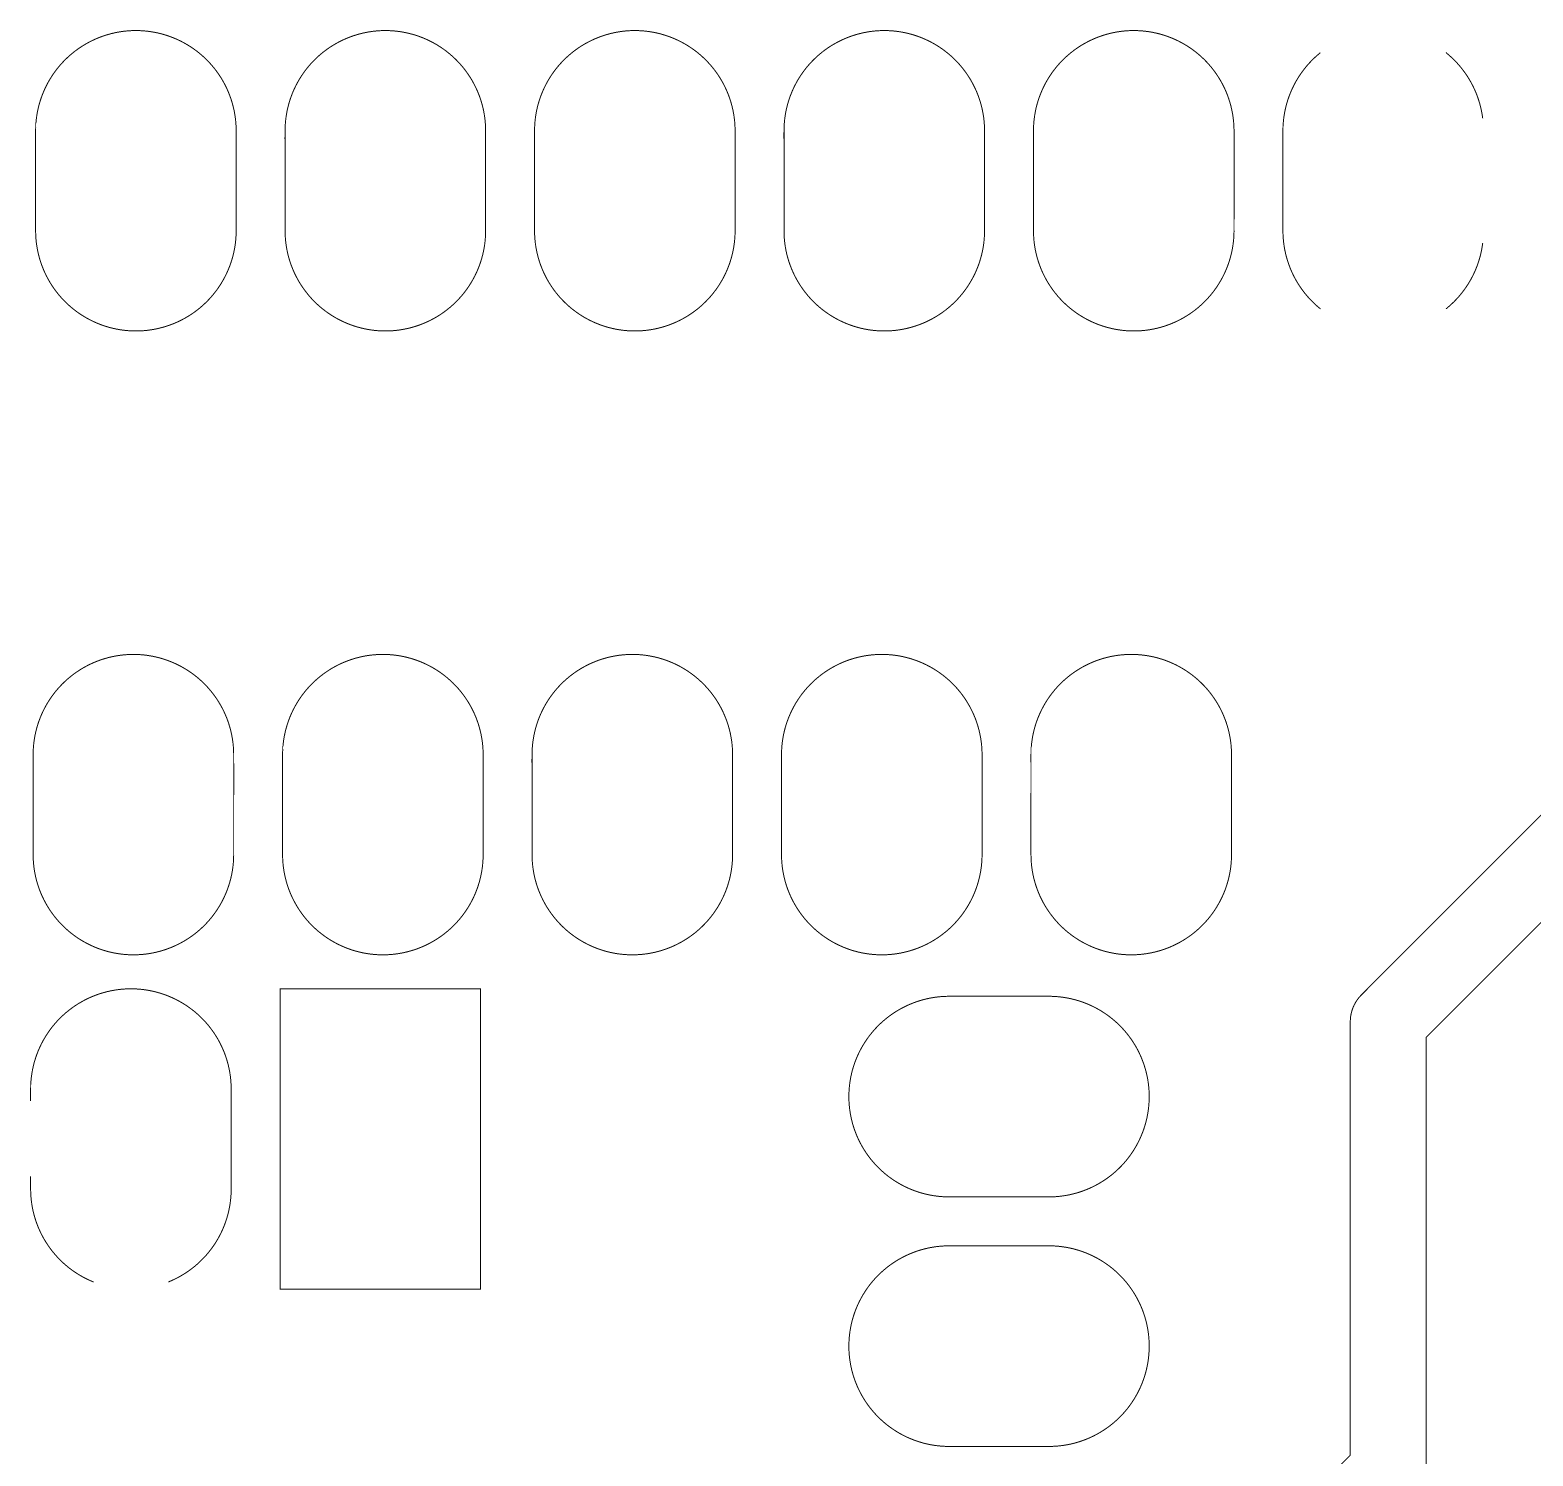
# Model space of a CAD drawing. Extents: x -0.1 to 57.3, y -0.1 to 51.1.
# Drawn here: x 25.49 to 40.79, y 11.84 to 26.35 of the extents above; entities that cross this region are included whole.
import ezdxf

# ---------------------------------------------------------------- set-up
doc = ezdxf.new("R2010")
doc.units = 0
doc.header["$MEASUREMENT"] = 0

msp = doc.modelspace()

# ---------------------------------------------------------------- linework, layer by layer
at = {"linetype": 'Continuous', "const_width": 0.01}
for points in [[(25.5474, 25.3223), (25.5479, 25.3562), (25.55, 25.3962), (25.5536, 25.436), (25.5588, 25.4757), (25.5655, 25.5151), (25.5737, 25.5542), (25.5835, 25.593), (25.5948, 25.6314), (25.6076, 25.6693), (25.6219, 25.7066), (25.6376, 25.7434), (25.6548, 25.7796), (25.6733, 25.815), (25.6932, 25.8497), (25.7145, 25.8835), (25.7371, 25.9166), (25.7609, 25.9487), (25.786, 25.9798), (25.8123, 26.01), (25.8398, 26.039), (25.8684, 26.067), (25.898, 26.0939), (25.9287, 26.1195), (25.9603, 26.144), (25.9929, 26.1672), (26.0264, 26.1891), (26.0607, 26.2096), (26.0958, 26.2288), (26.1316, 26.2467), (26.1681, 26.2631), (26.2052, 26.278), (26.2428, 26.2915), (26.281, 26.3035), (26.3196, 26.314), (26.3586, 26.323), (26.3979, 26.3305), (26.4374, 26.3364), (26.4772, 26.3407), (26.5171, 26.3435), (26.5571, 26.3447), (26.597, 26.3444), (26.637, 26.3425), (26.6768, 26.339), (26.7165, 26.334), (26.756, 26.3274), (26.7951, 26.3193), (26.834, 26.3097), (26.8724, 26.2985), (26.9103, 26.2858), (26.9477, 26.2717), (26.9846, 26.2561), (27.0208, 26.2391), (27.0563, 26.2207), (27.091, 26.2009), (27.125, 26.1798), (27.1581, 26.1573), (27.1903, 26.1336), (27.2215, 26.1086), (27.2517, 26.0824), (27.2809, 26.0551), (27.309, 26.0266), (27.336, 25.997), (27.3618, 25.9665), (27.3863, 25.9349), (27.4096, 25.9024), (27.4317, 25.869), (27.4523, 25.8348), (27.4717, 25.7998), (27.4896, 25.764), (27.5062, 25.7276), (27.5213, 25.6905), (27.5349, 25.6529), (27.547, 25.6148), (27.5577, 25.5763), (27.5668, 25.5373), (27.5744, 25.4981), (27.5805, 25.4585), (27.585, 25.4188), (27.5879, 25.3789), (27.5893, 25.3389), (27.5894, 25.1238), (27.5892, 24.3078), (27.5894, 24.3011), (27.5883, 24.2611), (27.5857, 24.2212), (27.5816, 24.1815), (27.5758, 24.1419), (27.5686, 24.1025), (27.5597, 24.0635), (27.5494, 24.0249), (27.5376, 23.9867), (27.5243, 23.949), (27.5095, 23.9118), (27.4932, 23.8752), (27.4756, 23.8394), (27.4565, 23.8042), (27.4361, 23.7698), (27.4144, 23.7362), (27.3914, 23.7035), (27.3671, 23.6717), (27.3415, 23.6409), (27.3148, 23.6112), (27.287, 23.5825), (27.258, 23.5549), (27.228, 23.5285), (27.197, 23.5032), (27.165, 23.4792), (27.1321, 23.4565), (27.0983, 23.4351), (27.0637, 23.415), (27.0283, 23.3963), (26.9923, 23.3789), (26.9556, 23.3631), (26.9183, 23.3486), (26.8804, 23.3357), (26.8421, 23.3242), (26.8034, 23.3142), (26.7643, 23.3058), (26.7249, 23.2989), (26.6853, 23.2935), (26.6454, 23.2897), (26.6055, 23.2875), (26.5655, 23.2868), (26.5255, 23.2877), (26.4856, 23.2902), (26.4458, 23.2942), (26.4062, 23.2998), (26.3668, 23.3069), (26.3278, 23.3156), (26.2891, 23.3257), (26.2509, 23.3374), (26.2131, 23.3506), (26.1759, 23.3653), (26.1393, 23.3814), (26.1033, 23.3989), (26.0681, 23.4178), (26.0336, 23.4381), (25.9999, 23.4597), (25.9672, 23.4826), (25.9353, 23.5068), (25.9044, 23.5322), (25.8745, 23.5588), (25.8457, 23.5865), (25.818, 23.6154), (25.7915, 23.6453), (25.7662, 23.6763), (25.742, 23.7082), (25.7192, 23.741), (25.6976, 23.7747), (25.6774, 23.8092), (25.6586, 23.8445), (25.6411, 23.8805), (25.6251, 23.9171), (25.6105, 23.9544), (25.5974, 23.9922), (25.5858, 24.0304), (25.5757, 24.0691), (25.5671, 24.1082), (25.5601, 24.1476), (25.5545, 24.1872), (25.5506, 24.227), (25.5482, 24.2669), (25.5474, 24.3069), (25.5476, 25.3238), (25.5474, 25.3223)], [(28.0874, 25.3223), (28.0879, 25.3562), (28.09, 25.3962), (28.0936, 25.436), (28.0988, 25.4757), (28.1055, 25.5151), (28.1137, 25.5542), (28.1235, 25.593), (28.1348, 25.6314), (28.1476, 25.6693), (28.1619, 25.7066), (28.1776, 25.7434), (28.1948, 25.7796), (28.2133, 25.815), (28.2332, 25.8497), (28.2545, 25.8835), (28.2771, 25.9166), (28.3009, 25.9487), (28.326, 25.9798), (28.3523, 26.01), (28.3798, 26.039), (28.4084, 26.067), (28.438, 26.0939), (28.4687, 26.1195), (28.5003, 26.144), (28.5329, 26.1672), (28.5664, 26.1891), (28.6007, 26.2096), (28.6358, 26.2288), (28.6716, 26.2467), (28.7081, 26.2631), (28.7452, 26.278), (28.7828, 26.2915), (28.821, 26.3035), (28.8596, 26.314), (28.8986, 26.323), (28.9379, 26.3305), (28.9774, 26.3364), (29.0172, 26.3407), (29.0571, 26.3435), (29.0971, 26.3447), (29.137, 26.3444), (29.177, 26.3425), (29.2168, 26.339), (29.2565, 26.334), (29.296, 26.3274), (29.3351, 26.3193), (29.374, 26.3097), (29.4124, 26.2985), (29.4503, 26.2858), (29.4877, 26.2717), (29.5246, 26.2561), (29.5608, 26.2391), (29.5963, 26.2207), (29.631, 26.2009), (29.665, 26.1798), (29.6981, 26.1573), (29.7303, 26.1336), (29.7615, 26.1086), (29.7917, 26.0824), (29.8209, 26.0551), (29.849, 26.0266), (29.876, 25.997), (29.9018, 25.9665), (29.9263, 25.9349), (29.9496, 25.9024), (29.9717, 25.869), (29.9923, 25.8348), (30.0117, 25.7998), (30.0296, 25.764), (30.0462, 25.7276), (30.0613, 25.6905), (30.0749, 25.6529), (30.087, 25.6148), (30.0977, 25.5763), (30.1068, 25.5373), (30.1144, 25.4981), (30.1205, 25.4585), (30.125, 25.4188), (30.1279, 25.3789), (30.1293, 25.3389), (30.1294, 25.1238), (30.1292, 24.3078), (30.1294, 24.3011), (30.1283, 24.2611), (30.1257, 24.2212), (30.1216, 24.1815), (30.1158, 24.1419), (30.1086, 24.1025), (30.0997, 24.0635), (30.0894, 24.0249), (30.0776, 23.9867), (30.0643, 23.949), (30.0495, 23.9118), (30.0332, 23.8752), (30.0156, 23.8394), (29.9965, 23.8042), (29.9761, 23.7698), (29.9544, 23.7362), (29.9314, 23.7035), (29.9071, 23.6717), (29.8815, 23.6409), (29.8548, 23.6112), (29.827, 23.5825), (29.798, 23.5549), (29.768, 23.5285), (29.737, 23.5032), (29.705, 23.4792), (29.6721, 23.4565), (29.6383, 23.4351), (29.6037, 23.415), (29.5683, 23.3963), (29.5323, 23.3789), (29.4956, 23.3631), (29.4583, 23.3486), (29.4204, 23.3357), (29.3821, 23.3242), (29.3434, 23.3142), (29.3043, 23.3058), (29.2649, 23.2989), (29.2253, 23.2935), (29.1854, 23.2897), (29.1455, 23.2875), (29.1055, 23.2868), (29.0655, 23.2877), (29.0256, 23.2902), (28.9858, 23.2942), (28.9462, 23.2998), (28.9068, 23.3069), (28.8678, 23.3156), (28.8291, 23.3257), (28.7909, 23.3374), (28.7531, 23.3506), (28.7159, 23.3653), (28.6793, 23.3814), (28.6433, 23.3989), (28.6081, 23.4178), (28.5736, 23.4381), (28.5399, 23.4597), (28.5072, 23.4826), (28.4753, 23.5068), (28.4444, 23.5322), (28.4145, 23.5588), (28.3857, 23.5865), (28.358, 23.6154), (28.3315, 23.6453), (28.3062, 23.6763), (28.282, 23.7082), (28.2592, 23.741), (28.2376, 23.7747), (28.2174, 23.8092), (28.1986, 23.8445), (28.1811, 23.8805), (28.1651, 23.9171), (28.1505, 23.9544), (28.1374, 23.9922), (28.1258, 24.0304), (28.1157, 24.0691), (28.1071, 24.1082), (28.1001, 24.1476), (28.0945, 24.1872), (28.0906, 24.227), (28.0882, 24.2669), (28.0874, 24.3069), (28.0876, 25.3238), (28.0874, 25.3223)], [(30.6274, 25.3223), (30.6279, 25.3562), (30.63, 25.3962), (30.6336, 25.436), (30.6388, 25.4757), (30.6455, 25.5151), (30.6537, 25.5542), (30.6635, 25.593), (30.6748, 25.6314), (30.6876, 25.6693), (30.7019, 25.7066), (30.7176, 25.7434), (30.7348, 25.7796), (30.7533, 25.815), (30.7732, 25.8497), (30.7945, 25.8835), (30.8171, 25.9166), (30.8409, 25.9487), (30.866, 25.9798), (30.8923, 26.01), (30.9198, 26.039), (30.9484, 26.067), (30.978, 26.0939), (31.0087, 26.1195), (31.0403, 26.144), (31.0729, 26.1672), (31.1064, 26.1891), (31.1407, 26.2096), (31.1758, 26.2288), (31.2116, 26.2467), (31.2481, 26.2631), (31.2852, 26.278), (31.3228, 26.2915), (31.361, 26.3035), (31.3996, 26.314), (31.4386, 26.323), (31.4779, 26.3305), (31.5174, 26.3364), (31.5572, 26.3407), (31.5971, 26.3435), (31.6371, 26.3447), (31.677, 26.3444), (31.717, 26.3425), (31.7568, 26.339), (31.7965, 26.334), (31.836, 26.3274), (31.8751, 26.3193), (31.914, 26.3097), (31.9524, 26.2985), (31.9903, 26.2858), (32.0277, 26.2717), (32.0646, 26.2561), (32.1008, 26.2391), (32.1363, 26.2207), (32.171, 26.2009), (32.205, 26.1798), (32.2381, 26.1573), (32.2703, 26.1336), (32.3015, 26.1086), (32.3317, 26.0824), (32.3609, 26.0551), (32.389, 26.0266), (32.416, 25.997), (32.4418, 25.9665), (32.4663, 25.9349), (32.4896, 25.9024), (32.5117, 25.869), (32.5323, 25.8348), (32.5517, 25.7998), (32.5696, 25.764), (32.5862, 25.7276), (32.6013, 25.6905), (32.6149, 25.6529), (32.627, 25.6148), (32.6377, 25.5763), (32.6468, 25.5373), (32.6544, 25.4981), (32.6605, 25.4585), (32.665, 25.4188), (32.6679, 25.3789), (32.6693, 25.3389), (32.6694, 25.1238), (32.6692, 24.3078), (32.6694, 24.3011), (32.6683, 24.2611), (32.6657, 24.2212), (32.6616, 24.1815), (32.6558, 24.1419), (32.6486, 24.1025), (32.6397, 24.0635), (32.6294, 24.0249), (32.6176, 23.9867), (32.6043, 23.949), (32.5895, 23.9118), (32.5732, 23.8752), (32.5556, 23.8394), (32.5365, 23.8042), (32.5161, 23.7698), (32.4944, 23.7362), (32.4714, 23.7035), (32.4471, 23.6717), (32.4215, 23.6409), (32.3948, 23.6112), (32.367, 23.5825), (32.338, 23.5549), (32.308, 23.5285), (32.277, 23.5032), (32.245, 23.4792), (32.2121, 23.4565), (32.1783, 23.4351), (32.1437, 23.415), (32.1083, 23.3963), (32.0723, 23.3789), (32.0356, 23.3631), (31.9983, 23.3486), (31.9604, 23.3357), (31.9221, 23.3242), (31.8834, 23.3142), (31.8443, 23.3058), (31.8049, 23.2989), (31.7653, 23.2935), (31.7254, 23.2897), (31.6855, 23.2875), (31.6455, 23.2868), (31.6055, 23.2877), (31.5656, 23.2902), (31.5258, 23.2942), (31.4862, 23.2998), (31.4468, 23.3069), (31.4078, 23.3156), (31.3691, 23.3257), (31.3309, 23.3374), (31.2931, 23.3506), (31.2559, 23.3653), (31.2193, 23.3814), (31.1833, 23.3989), (31.1481, 23.4178), (31.1136, 23.4381), (31.0799, 23.4597), (31.0472, 23.4826), (31.0153, 23.5068), (30.9844, 23.5322), (30.9545, 23.5588), (30.9257, 23.5865), (30.898, 23.6154), (30.8715, 23.6453), (30.8462, 23.6763), (30.822, 23.7082), (30.7992, 23.741), (30.7776, 23.7747), (30.7574, 23.8092), (30.7386, 23.8445), (30.7211, 23.8805), (30.7051, 23.9171), (30.6905, 23.9544), (30.6774, 23.9922), (30.6658, 24.0304), (30.6557, 24.0691), (30.6471, 24.1082), (30.6401, 24.1476), (30.6345, 24.1872), (30.6306, 24.227), (30.6282, 24.2669), (30.6274, 24.3069), (30.6276, 25.3238), (30.6274, 25.3223)], [(33.1674, 25.3223), (33.1679, 25.3562), (33.17, 25.3962), (33.1736, 25.436), (33.1788, 25.4757), (33.1855, 25.5151), (33.1937, 25.5542), (33.2035, 25.593), (33.2148, 25.6314), (33.2276, 25.6693), (33.2419, 25.7066), (33.2576, 25.7434), (33.2748, 25.7796), (33.2933, 25.815), (33.3132, 25.8497), (33.3345, 25.8835), (33.3571, 25.9166), (33.3809, 25.9487), (33.406, 25.9798), (33.4323, 26.01), (33.4598, 26.039), (33.4884, 26.067), (33.518, 26.0939), (33.5487, 26.1195), (33.5803, 26.144), (33.6129, 26.1672), (33.6464, 26.1891), (33.6807, 26.2096), (33.7158, 26.2288), (33.7516, 26.2467), (33.7881, 26.2631), (33.8252, 26.278), (33.8628, 26.2915), (33.901, 26.3035), (33.9396, 26.314), (33.9786, 26.323), (34.0179, 26.3305), (34.0574, 26.3364), (34.0972, 26.3407), (34.1371, 26.3435), (34.1771, 26.3447), (34.217, 26.3444), (34.257, 26.3425), (34.2968, 26.339), (34.3365, 26.334), (34.376, 26.3274), (34.4151, 26.3193), (34.454, 26.3097), (34.4924, 26.2985), (34.5303, 26.2858), (34.5677, 26.2717), (34.6046, 26.2561), (34.6408, 26.2391), (34.6763, 26.2207), (34.711, 26.2009), (34.745, 26.1798), (34.7781, 26.1573), (34.8103, 26.1336), (34.8415, 26.1086), (34.8717, 26.0824), (34.9009, 26.0551), (34.929, 26.0266), (34.956, 25.997), (34.9818, 25.9665), (35.0063, 25.9349), (35.0296, 25.9024), (35.0517, 25.869), (35.0723, 25.8348), (35.0917, 25.7998), (35.1096, 25.764), (35.1262, 25.7276), (35.1413, 25.6905), (35.1549, 25.6529), (35.167, 25.6148), (35.1777, 25.5763), (35.1868, 25.5373), (35.1944, 25.4981), (35.2005, 25.4585), (35.205, 25.4188), (35.2079, 25.3789), (35.2093, 25.3389), (35.2094, 25.1238), (35.2092, 24.3078), (35.2094, 24.3011), (35.2083, 24.2611), (35.2057, 24.2212), (35.2016, 24.1815), (35.1958, 24.1419), (35.1886, 24.1025), (35.1797, 24.0635), (35.1694, 24.0249), (35.1576, 23.9867), (35.1443, 23.949), (35.1295, 23.9118), (35.1132, 23.8752), (35.0956, 23.8394), (35.0765, 23.8042), (35.0561, 23.7698), (35.0344, 23.7362), (35.0114, 23.7035), (34.9871, 23.6717), (34.9615, 23.6409), (34.9348, 23.6112), (34.907, 23.5825), (34.878, 23.5549), (34.848, 23.5285), (34.817, 23.5032), (34.785, 23.4792), (34.7521, 23.4565), (34.7183, 23.4351), (34.6837, 23.415), (34.6483, 23.3963), (34.6123, 23.3789), (34.5756, 23.3631), (34.5383, 23.3486), (34.5004, 23.3357), (34.4621, 23.3242), (34.4234, 23.3142), (34.3843, 23.3058), (34.3449, 23.2989), (34.3053, 23.2935), (34.2654, 23.2897), (34.2255, 23.2875), (34.1855, 23.2868), (34.1455, 23.2877), (34.1056, 23.2902), (34.0658, 23.2942), (34.0262, 23.2998), (33.9868, 23.3069), (33.9478, 23.3156), (33.9091, 23.3257), (33.8709, 23.3374), (33.8331, 23.3506), (33.7959, 23.3653), (33.7593, 23.3814), (33.7233, 23.3989), (33.6881, 23.4178), (33.6536, 23.4381), (33.6199, 23.4597), (33.5872, 23.4826), (33.5553, 23.5068), (33.5244, 23.5322), (33.4945, 23.5588), (33.4657, 23.5865), (33.438, 23.6154), (33.4115, 23.6453), (33.3862, 23.6763), (33.362, 23.7082), (33.3392, 23.741), (33.3176, 23.7747), (33.2974, 23.8092), (33.2786, 23.8445), (33.2611, 23.8805), (33.2451, 23.9171), (33.2305, 23.9544), (33.2174, 23.9922), (33.2058, 24.0304), (33.1957, 24.0691), (33.1871, 24.1082), (33.1801, 24.1476), (33.1745, 24.1872), (33.1706, 24.227), (33.1682, 24.2669), (33.1674, 24.3069), (33.1676, 25.3238), (33.1674, 25.3223)], [(35.7074, 25.3223), (35.7079, 25.3562), (35.71, 25.3962), (35.7136, 25.436), (35.7188, 25.4757), (35.7255, 25.5151), (35.7337, 25.5542), (35.7435, 25.593), (35.7548, 25.6314), (35.7676, 25.6693), (35.7819, 25.7066), (35.7976, 25.7434), (35.8148, 25.7796), (35.8333, 25.815), (35.8532, 25.8497), (35.8745, 25.8835), (35.8971, 25.9166), (35.9209, 25.9487), (35.946, 25.9798), (35.9723, 26.01), (35.9998, 26.039), (36.0284, 26.067), (36.058, 26.0939), (36.0887, 26.1195), (36.1203, 26.144), (36.1529, 26.1672), (36.1864, 26.1891), (36.2207, 26.2096), (36.2558, 26.2288), (36.2916, 26.2467), (36.3281, 26.2631), (36.3652, 26.278), (36.4028, 26.2915), (36.441, 26.3035), (36.4796, 26.314), (36.5186, 26.323), (36.5579, 26.3305), (36.5974, 26.3364), (36.6372, 26.3407), (36.6771, 26.3435), (36.7171, 26.3447), (36.757, 26.3444), (36.797, 26.3425), (36.8368, 26.339), (36.8765, 26.334), (36.916, 26.3274), (36.9551, 26.3193), (36.994, 26.3097), (37.0324, 26.2985), (37.0703, 26.2858), (37.1077, 26.2717), (37.1446, 26.2561), (37.1808, 26.2391), (37.2163, 26.2207), (37.251, 26.2009), (37.285, 26.1798), (37.3181, 26.1573), (37.3503, 26.1336), (37.3815, 26.1086), (37.4117, 26.0824), (37.4409, 26.0551), (37.469, 26.0266), (37.496, 25.997), (37.5218, 25.9665), (37.5463, 25.9349), (37.5696, 25.9024), (37.5917, 25.869), (37.6123, 25.8348), (37.6317, 25.7998), (37.6496, 25.764), (37.6662, 25.7276), (37.6813, 25.6905), (37.6949, 25.6529), (37.707, 25.6148), (37.7177, 25.5763), (37.7268, 25.5373), (37.7344, 25.4981), (37.7405, 25.4585), (37.745, 25.4188), (37.7479, 25.3789), (37.7493, 25.3389), (37.7494, 25.1238), (37.7492, 24.3078), (37.7494, 24.3011), (37.7483, 24.2611), (37.7457, 24.2212), (37.7416, 24.1815), (37.7358, 24.1419), (37.7286, 24.1025), (37.7197, 24.0635), (37.7094, 24.0249), (37.6976, 23.9867), (37.6843, 23.949), (37.6695, 23.9118), (37.6532, 23.8752), (37.6356, 23.8394), (37.6165, 23.8042), (37.5961, 23.7698), (37.5744, 23.7362), (37.5514, 23.7035), (37.5271, 23.6717), (37.5015, 23.6409), (37.4748, 23.6112), (37.447, 23.5825), (37.418, 23.5549), (37.388, 23.5285), (37.357, 23.5032), (37.325, 23.4792), (37.2921, 23.4565), (37.2583, 23.4351), (37.2237, 23.415), (37.1883, 23.3963), (37.1523, 23.3789), (37.1156, 23.3631), (37.0783, 23.3486), (37.0404, 23.3357), (37.0021, 23.3242), (36.9634, 23.3142), (36.9243, 23.3058), (36.8849, 23.2989), (36.8453, 23.2935), (36.8054, 23.2897), (36.7655, 23.2875), (36.7255, 23.2868), (36.6855, 23.2877), (36.6456, 23.2902), (36.6058, 23.2942), (36.5662, 23.2998), (36.5268, 23.3069), (36.4878, 23.3156), (36.4491, 23.3257), (36.4109, 23.3374), (36.3731, 23.3506), (36.3359, 23.3653), (36.2993, 23.3814), (36.2633, 23.3989), (36.2281, 23.4178), (36.1936, 23.4381), (36.1599, 23.4597), (36.1272, 23.4826), (36.0953, 23.5068), (36.0644, 23.5322), (36.0345, 23.5588), (36.0057, 23.5865), (35.978, 23.6154), (35.9515, 23.6453), (35.9262, 23.6763), (35.902, 23.7082), (35.8792, 23.741), (35.8576, 23.7747), (35.8374, 23.8092), (35.8186, 23.8445), (35.8011, 23.8805), (35.7851, 23.9171), (35.7705, 23.9544), (35.7574, 23.9922), (35.7458, 24.0304), (35.7357, 24.0691), (35.7271, 24.1082), (35.7201, 24.1476), (35.7145, 24.1872), (35.7106, 24.227), (35.7082, 24.2669), (35.7074, 24.3069), (35.7076, 25.3238), (35.7074, 25.3223)], [(38.6301, 23.5109), (38.5994, 23.5365), (38.5697, 23.5633), (38.541, 23.5913), (38.5135, 23.6203), (38.4872, 23.6504), (38.462, 23.6815), (38.4381, 23.7136), (38.4155, 23.7466), (38.3942, 23.7804), (38.3742, 23.815), (38.3556, 23.8504), (38.3384, 23.8865), (38.3226, 23.9233), (38.3082, 23.9606), (38.2954, 23.9985), (38.284, 24.0369), (38.2742, 24.0756), (38.2658, 24.1147), (38.259, 24.1542), (38.2538, 24.1938), (38.2501, 24.2336), (38.248, 24.2736), (38.2474, 24.3078), (38.2476, 25.3238), (38.2474, 25.3229), (38.2481, 25.3629), (38.2505, 25.4028), (38.2543, 25.4426), (38.2598, 25.4823), (38.2668, 25.5216), (38.2753, 25.5607), (38.2853, 25.5994), (38.2969, 25.6377), (38.3099, 25.6755), (38.3244, 25.7128), (38.3404, 25.7495), (38.3578, 25.7855), (38.3765, 25.8208), (38.3967, 25.8554), (38.4182, 25.8891), (38.441, 25.922), (38.465, 25.9539), (38.4903, 25.9849), (38.5168, 26.0149), (38.5445, 26.0438), (38.5732, 26.0716), (38.6031, 26.0982), (38.6285, 26.1194)], [(39.906, 26.1212), (39.9368, 26.0956), (39.9665, 26.0689), (39.9951, 26.041), (40.0227, 26.0119), (40.049, 25.9819), (40.0742, 25.9508), (40.0981, 25.9188), (40.1208, 25.8858), (40.1422, 25.852), (40.1622, 25.8174), (40.1808, 25.782), (40.1981, 25.7459), (40.2139, 25.7091), (40.2283, 25.6718), (40.2412, 25.634), (40.2526, 25.5956), (40.2624, 25.5569), (40.2708, 25.5177), (40.2776, 25.4783), (40.2813, 25.4521)], [(40.2816, 24.1815), (40.2758, 24.1419), (40.2686, 24.1025), (40.2597, 24.0635), (40.2494, 24.0249), (40.2376, 23.9867), (40.2243, 23.949), (40.2095, 23.9118), (40.1932, 23.8752), (40.1756, 23.8394), (40.1565, 23.8042), (40.1361, 23.7698), (40.1144, 23.7362), (40.0914, 23.7035), (40.0671, 23.6717), (40.0415, 23.6409), (40.0148, 23.6112), (39.987, 23.5825), (39.958, 23.5549), (39.928, 23.5285), (39.9076, 23.5116)], [(25.522, 18.9723), (25.5225, 19.0062), (25.5246, 19.0462), (25.5282, 19.086), (25.5334, 19.1257), (25.5401, 19.1651), (25.5483, 19.2042), (25.5581, 19.243), (25.5694, 19.2814), (25.5822, 19.3193), (25.5965, 19.3566), (25.6122, 19.3934), (25.6294, 19.4296), (25.6479, 19.465), (25.6678, 19.4997), (25.6891, 19.5335), (25.7117, 19.5666), (25.7355, 19.5987), (25.7606, 19.6298), (25.7869, 19.66), (25.8144, 19.689), (25.843, 19.717), (25.8726, 19.7439), (25.9033, 19.7695), (25.9349, 19.794), (25.9675, 19.8172), (26.001, 19.8391), (26.0353, 19.8596), (26.0704, 19.8788), (26.1062, 19.8967), (26.1427, 19.9131), (26.1798, 19.928), (26.2174, 19.9415), (26.2556, 19.9535), (26.2942, 19.964), (26.3332, 19.973), (26.3725, 19.9805), (26.412, 19.9864), (26.4518, 19.9907), (26.4917, 19.9935), (26.5317, 19.9947), (26.5716, 19.9944), (26.6116, 19.9925), (26.6514, 19.989), (26.6911, 19.984), (26.7306, 19.9774), (26.7697, 19.9693), (26.8086, 19.9597), (26.847, 19.9485), (26.8849, 19.9358), (26.9223, 19.9217), (26.9592, 19.9061), (26.9954, 19.8891), (27.0309, 19.8707), (27.0656, 19.8509), (27.0996, 19.8298), (27.1327, 19.8073), (27.1649, 19.7836), (27.1961, 19.7586), (27.2263, 19.7324), (27.2555, 19.7051), (27.2836, 19.6766), (27.3106, 19.647), (27.3364, 19.6165), (27.3609, 19.5849), (27.3842, 19.5524), (27.4063, 19.519), (27.4269, 19.4848), (27.4463, 19.4498), (27.4642, 19.414), (27.4808, 19.3776), (27.4959, 19.3405), (27.5095, 19.3029), (27.5216, 19.2648), (27.5323, 19.2263), (27.5414, 19.1873), (27.549, 19.1481), (27.5551, 19.1085), (27.5596, 19.0688), (27.5625, 19.0289), (27.5639, 18.9889), (27.564, 18.7738), (27.5638, 17.9578), (27.564, 17.9511), (27.5629, 17.9111), (27.5603, 17.8712), (27.5562, 17.8315), (27.5504, 17.7919), (27.5432, 17.7525), (27.5343, 17.7135), (27.524, 17.6749), (27.5122, 17.6367), (27.4989, 17.599), (27.4841, 17.5618), (27.4678, 17.5252), (27.4502, 17.4894), (27.4311, 17.4542), (27.4107, 17.4198), (27.389, 17.3862), (27.366, 17.3535), (27.3417, 17.3217), (27.3161, 17.2909), (27.2894, 17.2612), (27.2616, 17.2325), (27.2326, 17.2049), (27.2026, 17.1785), (27.1716, 17.1532), (27.1396, 17.1292), (27.1067, 17.1065), (27.0729, 17.0851), (27.0383, 17.065), (27.0029, 17.0463), (26.9669, 17.0289), (26.9302, 17.0131), (26.8929, 16.9986), (26.855, 16.9857), (26.8167, 16.9742), (26.778, 16.9642), (26.7389, 16.9558), (26.6995, 16.9489), (26.6599, 16.9435), (26.62, 16.9397), (26.5801, 16.9375), (26.5401, 16.9368), (26.5001, 16.9377), (26.4602, 16.9402), (26.4204, 16.9442), (26.3808, 16.9498), (26.3414, 16.9569), (26.3024, 16.9656), (26.2637, 16.9757), (26.2255, 16.9874), (26.1877, 17.0006), (26.1505, 17.0153), (26.1139, 17.0314), (26.0779, 17.0489), (26.0427, 17.0678), (26.0082, 17.0881), (25.9745, 17.1097), (25.9418, 17.1326), (25.9099, 17.1568), (25.879, 17.1822), (25.8491, 17.2088), (25.8203, 17.2365), (25.7926, 17.2654), (25.7661, 17.2953), (25.7408, 17.3263), (25.7166, 17.3582), (25.6938, 17.391), (25.6722, 17.4247), (25.652, 17.4592), (25.6332, 17.4945), (25.6157, 17.5305), (25.5997, 17.5671), (25.5851, 17.6044), (25.572, 17.6422), (25.5604, 17.6804), (25.5503, 17.7191), (25.5417, 17.7582), (25.5347, 17.7976), (25.5291, 17.8372), (25.5252, 17.877), (25.5228, 17.9169), (25.522, 17.9569), (25.5222, 18.9738), (25.522, 18.9723)], [(28.062, 18.9723), (28.0625, 19.0062), (28.0646, 19.0462), (28.0682, 19.086), (28.0734, 19.1257), (28.0801, 19.1651), (28.0883, 19.2042), (28.0981, 19.243), (28.1094, 19.2814), (28.1222, 19.3193), (28.1365, 19.3566), (28.1522, 19.3934), (28.1694, 19.4296), (28.1879, 19.465), (28.2078, 19.4997), (28.2291, 19.5335), (28.2517, 19.5666), (28.2755, 19.5987), (28.3006, 19.6298), (28.3269, 19.66), (28.3544, 19.689), (28.383, 19.717), (28.4126, 19.7439), (28.4433, 19.7695), (28.4749, 19.794), (28.5075, 19.8172), (28.541, 19.8391), (28.5753, 19.8596), (28.6104, 19.8788), (28.6462, 19.8967), (28.6827, 19.9131), (28.7198, 19.928), (28.7574, 19.9415), (28.7956, 19.9535), (28.8342, 19.964), (28.8732, 19.973), (28.9125, 19.9805), (28.952, 19.9864), (28.9918, 19.9907), (29.0317, 19.9935), (29.0717, 19.9947), (29.1116, 19.9944), (29.1516, 19.9925), (29.1914, 19.989), (29.2311, 19.984), (29.2706, 19.9774), (29.3097, 19.9693), (29.3486, 19.9597), (29.387, 19.9485), (29.4249, 19.9358), (29.4623, 19.9217), (29.4992, 19.9061), (29.5354, 19.8891), (29.5709, 19.8707), (29.6056, 19.8509), (29.6396, 19.8298), (29.6727, 19.8073), (29.7049, 19.7836), (29.7361, 19.7586), (29.7663, 19.7324), (29.7955, 19.7051), (29.8236, 19.6766), (29.8506, 19.647), (29.8764, 19.6165), (29.9009, 19.5849), (29.9242, 19.5524), (29.9463, 19.519), (29.9669, 19.4848), (29.9863, 19.4498), (30.0042, 19.414), (30.0208, 19.3776), (30.0359, 19.3405), (30.0495, 19.3029), (30.0616, 19.2648), (30.0723, 19.2263), (30.0814, 19.1873), (30.089, 19.1481), (30.0951, 19.1085), (30.0996, 19.0688), (30.1025, 19.0289), (30.1039, 18.9889), (30.104, 18.7738), (30.1038, 17.9578), (30.104, 17.9511), (30.1029, 17.9111), (30.1003, 17.8712), (30.0962, 17.8315), (30.0904, 17.7919), (30.0832, 17.7525), (30.0743, 17.7135), (30.064, 17.6749), (30.0522, 17.6367), (30.0389, 17.599), (30.0241, 17.5618), (30.0078, 17.5252), (29.9902, 17.4894), (29.9711, 17.4542), (29.9507, 17.4198), (29.929, 17.3862), (29.906, 17.3535), (29.8817, 17.3217), (29.8561, 17.2909), (29.8294, 17.2612), (29.8016, 17.2325), (29.7726, 17.2049), (29.7426, 17.1785), (29.7116, 17.1532), (29.6796, 17.1292), (29.6467, 17.1065), (29.6129, 17.0851), (29.5783, 17.065), (29.5429, 17.0463), (29.5069, 17.0289), (29.4702, 17.0131), (29.4329, 16.9986), (29.395, 16.9857), (29.3567, 16.9742), (29.318, 16.9642), (29.2789, 16.9558), (29.2395, 16.9489), (29.1999, 16.9435), (29.16, 16.9397), (29.1201, 16.9375), (29.0801, 16.9368), (29.0401, 16.9377), (29.0002, 16.9402), (28.9604, 16.9442), (28.9208, 16.9498), (28.8814, 16.9569), (28.8424, 16.9656), (28.8037, 16.9757), (28.7655, 16.9874), (28.7277, 17.0006), (28.6905, 17.0153), (28.6539, 17.0314), (28.6179, 17.0489), (28.5827, 17.0678), (28.5482, 17.0881), (28.5145, 17.1097), (28.4818, 17.1326), (28.4499, 17.1568), (28.419, 17.1822), (28.3891, 17.2088), (28.3603, 17.2365), (28.3326, 17.2654), (28.3061, 17.2953), (28.2808, 17.3263), (28.2566, 17.3582), (28.2338, 17.391), (28.2122, 17.4247), (28.192, 17.4592), (28.1732, 17.4945), (28.1557, 17.5305), (28.1397, 17.5671), (28.1251, 17.6044), (28.112, 17.6422), (28.1004, 17.6804), (28.0903, 17.7191), (28.0817, 17.7582), (28.0747, 17.7976), (28.0691, 17.8372), (28.0652, 17.877), (28.0628, 17.9169), (28.062, 17.9569), (28.0622, 18.9738), (28.062, 18.9723)], [(30.602, 18.9723), (30.6025, 19.0062), (30.6046, 19.0462), (30.6082, 19.086), (30.6134, 19.1257), (30.6201, 19.1651), (30.6283, 19.2042), (30.6381, 19.243), (30.6494, 19.2814), (30.6622, 19.3193), (30.6765, 19.3566), (30.6922, 19.3934), (30.7094, 19.4296), (30.7279, 19.465), (30.7478, 19.4997), (30.7691, 19.5335), (30.7917, 19.5666), (30.8155, 19.5987), (30.8406, 19.6298), (30.8669, 19.66), (30.8944, 19.689), (30.923, 19.717), (30.9526, 19.7439), (30.9833, 19.7695), (31.0149, 19.794), (31.0475, 19.8172), (31.081, 19.8391), (31.1153, 19.8596), (31.1504, 19.8788), (31.1862, 19.8967), (31.2227, 19.9131), (31.2598, 19.928), (31.2974, 19.9415), (31.3356, 19.9535), (31.3742, 19.964), (31.4132, 19.973), (31.4525, 19.9805), (31.492, 19.9864), (31.5318, 19.9907), (31.5717, 19.9935), (31.6117, 19.9947), (31.6516, 19.9944), (31.6916, 19.9925), (31.7314, 19.989), (31.7711, 19.984), (31.8106, 19.9774), (31.8497, 19.9693), (31.8886, 19.9597), (31.927, 19.9485), (31.9649, 19.9358), (32.0023, 19.9217), (32.0392, 19.9061), (32.0754, 19.8891), (32.1109, 19.8707), (32.1456, 19.8509), (32.1796, 19.8298), (32.2127, 19.8073), (32.2449, 19.7836), (32.2761, 19.7586), (32.3063, 19.7324), (32.3355, 19.7051), (32.3636, 19.6766), (32.3906, 19.647), (32.4164, 19.6165), (32.4409, 19.5849), (32.4642, 19.5524), (32.4863, 19.519), (32.5069, 19.4848), (32.5263, 19.4498), (32.5442, 19.414), (32.5608, 19.3776), (32.5759, 19.3405), (32.5895, 19.3029), (32.6016, 19.2648), (32.6123, 19.2263), (32.6214, 19.1873), (32.629, 19.1481), (32.6351, 19.1085), (32.6396, 19.0688), (32.6425, 19.0289), (32.6439, 18.9889), (32.644, 18.7738), (32.6438, 17.9578), (32.644, 17.9511), (32.6429, 17.9111), (32.6403, 17.8712), (32.6362, 17.8315), (32.6304, 17.7919), (32.6232, 17.7525), (32.6143, 17.7135), (32.604, 17.6749), (32.5922, 17.6367), (32.5789, 17.599), (32.5641, 17.5618), (32.5478, 17.5252), (32.5302, 17.4894), (32.5111, 17.4542), (32.4907, 17.4198), (32.469, 17.3862), (32.446, 17.3535), (32.4217, 17.3217), (32.3961, 17.2909), (32.3694, 17.2612), (32.3416, 17.2325), (32.3126, 17.2049), (32.2826, 17.1785), (32.2516, 17.1532), (32.2196, 17.1292), (32.1867, 17.1065), (32.1529, 17.0851), (32.1183, 17.065), (32.0829, 17.0463), (32.0469, 17.0289), (32.0102, 17.0131), (31.9729, 16.9986), (31.935, 16.9857), (31.8967, 16.9742), (31.858, 16.9642), (31.8189, 16.9558), (31.7795, 16.9489), (31.7399, 16.9435), (31.7, 16.9397), (31.6601, 16.9375), (31.6201, 16.9368), (31.5801, 16.9377), (31.5402, 16.9402), (31.5004, 16.9442), (31.4608, 16.9498), (31.4214, 16.9569), (31.3824, 16.9656), (31.3437, 16.9757), (31.3055, 16.9874), (31.2677, 17.0006), (31.2305, 17.0153), (31.1939, 17.0314), (31.1579, 17.0489), (31.1227, 17.0678), (31.0882, 17.0881), (31.0545, 17.1097), (31.0218, 17.1326), (30.9899, 17.1568), (30.959, 17.1822), (30.9291, 17.2088), (30.9003, 17.2365), (30.8726, 17.2654), (30.8461, 17.2953), (30.8208, 17.3263), (30.7966, 17.3582), (30.7738, 17.391), (30.7522, 17.4247), (30.732, 17.4592), (30.7132, 17.4945), (30.6957, 17.5305), (30.6797, 17.5671), (30.6651, 17.6044), (30.652, 17.6422), (30.6404, 17.6804), (30.6303, 17.7191), (30.6217, 17.7582), (30.6147, 17.7976), (30.6091, 17.8372), (30.6052, 17.877), (30.6028, 17.9169), (30.602, 17.9569), (30.6022, 18.9738), (30.602, 18.9723)], [(33.142, 18.9723), (33.1425, 19.0062), (33.1446, 19.0462), (33.1482, 19.086), (33.1534, 19.1257), (33.1601, 19.1651), (33.1683, 19.2042), (33.1781, 19.243), (33.1894, 19.2814), (33.2022, 19.3193), (33.2165, 19.3566), (33.2322, 19.3934), (33.2494, 19.4296), (33.2679, 19.465), (33.2878, 19.4997), (33.3091, 19.5335), (33.3317, 19.5666), (33.3555, 19.5987), (33.3806, 19.6298), (33.4069, 19.66), (33.4344, 19.689), (33.463, 19.717), (33.4926, 19.7439), (33.5233, 19.7695), (33.5549, 19.794), (33.5875, 19.8172), (33.621, 19.8391), (33.6553, 19.8596), (33.6904, 19.8788), (33.7262, 19.8967), (33.7627, 19.9131), (33.7998, 19.928), (33.8374, 19.9415), (33.8756, 19.9535), (33.9142, 19.964), (33.9532, 19.973), (33.9925, 19.9805), (34.032, 19.9864), (34.0718, 19.9907), (34.1117, 19.9935), (34.1517, 19.9947), (34.1916, 19.9944), (34.2316, 19.9925), (34.2714, 19.989), (34.3111, 19.984), (34.3506, 19.9774), (34.3897, 19.9693), (34.4286, 19.9597), (34.467, 19.9485), (34.5049, 19.9358), (34.5423, 19.9217), (34.5792, 19.9061), (34.6154, 19.8891), (34.6509, 19.8707), (34.6856, 19.8509), (34.7196, 19.8298), (34.7527, 19.8073), (34.7849, 19.7836), (34.8161, 19.7586), (34.8463, 19.7324), (34.8755, 19.7051), (34.9036, 19.6766), (34.9306, 19.647), (34.9564, 19.6165), (34.9809, 19.5849), (35.0042, 19.5524), (35.0263, 19.519), (35.0469, 19.4848), (35.0663, 19.4498), (35.0842, 19.414), (35.1008, 19.3776), (35.1159, 19.3405), (35.1295, 19.3029), (35.1416, 19.2648), (35.1523, 19.2263), (35.1614, 19.1873), (35.169, 19.1481), (35.1751, 19.1085), (35.1796, 19.0688), (35.1825, 19.0289), (35.1839, 18.9889), (35.184, 18.7738), (35.1838, 17.9578), (35.184, 17.9511), (35.1829, 17.9111), (35.1803, 17.8712), (35.1762, 17.8315), (35.1704, 17.7919), (35.1632, 17.7525), (35.1543, 17.7135), (35.144, 17.6749), (35.1322, 17.6367), (35.1189, 17.599), (35.1041, 17.5618), (35.0878, 17.5252), (35.0702, 17.4894), (35.0511, 17.4542), (35.0307, 17.4198), (35.009, 17.3862), (34.986, 17.3535), (34.9617, 17.3217), (34.9361, 17.2909), (34.9094, 17.2612), (34.8816, 17.2325), (34.8526, 17.2049), (34.8226, 17.1785), (34.7916, 17.1532), (34.7596, 17.1292), (34.7267, 17.1065), (34.6929, 17.0851), (34.6583, 17.065), (34.6229, 17.0463), (34.5869, 17.0289), (34.5502, 17.0131), (34.5129, 16.9986), (34.475, 16.9857), (34.4367, 16.9742), (34.398, 16.9642), (34.3589, 16.9558), (34.3195, 16.9489), (34.2799, 16.9435), (34.24, 16.9397), (34.2001, 16.9375), (34.1601, 16.9368), (34.1201, 16.9377), (34.0802, 16.9402), (34.0404, 16.9442), (34.0008, 16.9498), (33.9614, 16.9569), (33.9224, 16.9656), (33.8837, 16.9757), (33.8455, 16.9874), (33.8077, 17.0006), (33.7705, 17.0153), (33.7339, 17.0314), (33.6979, 17.0489), (33.6627, 17.0678), (33.6282, 17.0881), (33.5945, 17.1097), (33.5618, 17.1326), (33.5299, 17.1568), (33.499, 17.1822), (33.4691, 17.2088), (33.4403, 17.2365), (33.4126, 17.2654), (33.3861, 17.2953), (33.3608, 17.3263), (33.3366, 17.3582), (33.3138, 17.391), (33.2922, 17.4247), (33.272, 17.4592), (33.2532, 17.4945), (33.2357, 17.5305), (33.2197, 17.5671), (33.2051, 17.6044), (33.192, 17.6422), (33.1804, 17.6804), (33.1703, 17.7191), (33.1617, 17.7582), (33.1547, 17.7976), (33.1491, 17.8372), (33.1452, 17.877), (33.1428, 17.9169), (33.142, 17.9569), (33.1422, 18.9738), (33.142, 18.9723)], [(35.682, 18.9723), (35.6825, 19.0062), (35.6846, 19.0462), (35.6882, 19.086), (35.6934, 19.1257), (35.7001, 19.1651), (35.7083, 19.2042), (35.7181, 19.243), (35.7294, 19.2814), (35.7422, 19.3193), (35.7565, 19.3566), (35.7722, 19.3934), (35.7894, 19.4296), (35.8079, 19.465), (35.8278, 19.4997), (35.8491, 19.5335), (35.8717, 19.5666), (35.8955, 19.5987), (35.9206, 19.6298), (35.9469, 19.66), (35.9744, 19.689), (36.003, 19.717), (36.0326, 19.7439), (36.0633, 19.7695), (36.0949, 19.794), (36.1275, 19.8172), (36.161, 19.8391), (36.1953, 19.8596), (36.2304, 19.8788), (36.2662, 19.8967), (36.3027, 19.9131), (36.3398, 19.928), (36.3774, 19.9415), (36.4156, 19.9535), (36.4542, 19.964), (36.4932, 19.973), (36.5325, 19.9805), (36.572, 19.9864), (36.6118, 19.9907), (36.6517, 19.9935), (36.6917, 19.9947), (36.7316, 19.9944), (36.7716, 19.9925), (36.8114, 19.989), (36.8511, 19.984), (36.8906, 19.9774), (36.9297, 19.9693), (36.9686, 19.9597), (37.007, 19.9485), (37.0449, 19.9358), (37.0823, 19.9217), (37.1192, 19.9061), (37.1554, 19.8891), (37.1909, 19.8707), (37.2256, 19.8509), (37.2596, 19.8298), (37.2927, 19.8073), (37.3249, 19.7836), (37.3561, 19.7586), (37.3863, 19.7324), (37.4155, 19.7051), (37.4436, 19.6766), (37.4706, 19.647), (37.4964, 19.6165), (37.5209, 19.5849), (37.5442, 19.5524), (37.5663, 19.519), (37.5869, 19.4848), (37.6063, 19.4498), (37.6242, 19.414), (37.6408, 19.3776), (37.6559, 19.3405), (37.6695, 19.3029), (37.6816, 19.2648), (37.6923, 19.2263), (37.7014, 19.1873), (37.709, 19.1481), (37.7151, 19.1085), (37.7196, 19.0688), (37.7225, 19.0289), (37.7239, 18.9889), (37.724, 18.7738), (37.7238, 17.9578), (37.724, 17.9511), (37.7229, 17.9111), (37.7203, 17.8712), (37.7162, 17.8315), (37.7104, 17.7919), (37.7032, 17.7525), (37.6943, 17.7135), (37.684, 17.6749), (37.6722, 17.6367), (37.6589, 17.599), (37.6441, 17.5618), (37.6278, 17.5252), (37.6102, 17.4894), (37.5911, 17.4542), (37.5707, 17.4198), (37.549, 17.3862), (37.526, 17.3535), (37.5017, 17.3217), (37.4761, 17.2909), (37.4494, 17.2612), (37.4216, 17.2325), (37.3926, 17.2049), (37.3626, 17.1785), (37.3316, 17.1532), (37.2996, 17.1292), (37.2667, 17.1065), (37.2329, 17.0851), (37.1983, 17.065), (37.1629, 17.0463), (37.1269, 17.0289), (37.0902, 17.0131), (37.0529, 16.9986), (37.015, 16.9857), (36.9767, 16.9742), (36.938, 16.9642), (36.8989, 16.9558), (36.8595, 16.9489), (36.8199, 16.9435), (36.78, 16.9397), (36.7401, 16.9375), (36.7001, 16.9368), (36.6601, 16.9377), (36.6202, 16.9402), (36.5804, 16.9442), (36.5408, 16.9498), (36.5014, 16.9569), (36.4624, 16.9656), (36.4237, 16.9757), (36.3855, 16.9874), (36.3477, 17.0006), (36.3105, 17.0153), (36.2739, 17.0314), (36.2379, 17.0489), (36.2027, 17.0678), (36.1682, 17.0881), (36.1345, 17.1097), (36.1018, 17.1326), (36.0699, 17.1568), (36.039, 17.1822), (36.0091, 17.2088), (35.9803, 17.2365), (35.9526, 17.2654), (35.9261, 17.2953), (35.9008, 17.3263), (35.8766, 17.3582), (35.8538, 17.391), (35.8322, 17.4247), (35.812, 17.4592), (35.7932, 17.4945), (35.7757, 17.5305), (35.7597, 17.5671), (35.7451, 17.6044), (35.732, 17.6422), (35.7204, 17.6804), (35.7103, 17.7191), (35.7017, 17.7582), (35.6947, 17.7976), (35.6891, 17.8372), (35.6852, 17.877), (35.6828, 17.9169), (35.682, 17.9569), (35.6822, 18.9738), (35.682, 18.9723)], [(37.8894, 10.8001), (38.9332, 11.844), (38.9334, 16.2693), (38.9346, 16.2893), (38.9369, 16.3092), (38.9401, 16.3289), (38.9444, 16.3484), (38.9497, 16.3677), (38.956, 16.3867), (38.9633, 16.4053), (38.9715, 16.4236), (38.9806, 16.4414), (38.9907, 16.4586), (39.0016, 16.4754), (39.0134, 16.4915), (39.026, 16.5071), (39.0394, 16.5219), (39.0577, 16.5399), (39.0557, 16.5384), (41.1386, 18.621)], [(41.5618, 17.9527), (39.7052, 16.096), (39.705, 11.6707)], [(25.4966, 15.4475), (25.4968, 15.5702), (25.4966, 15.5693), (25.4973, 15.6093), (25.4997, 15.6492), (25.5035, 15.689), (25.509, 15.7287), (25.516, 15.768), (25.5245, 15.8071), (25.5345, 15.8458), (25.5461, 15.8841), (25.5591, 15.9219), (25.5736, 15.9592), (25.5896, 15.9959), (25.607, 16.0319), (25.6257, 16.0672), (25.6459, 16.1018), (25.6674, 16.1355), (25.6902, 16.1684), (25.7142, 16.2003), (25.7395, 16.2313), (25.766, 16.2613), (25.7937, 16.2902), (25.8224, 16.318), (25.8523, 16.3446), (25.8831, 16.3701), (25.9149, 16.3943), (25.9477, 16.4173), (25.9813, 16.439), (26.0157, 16.4593), (26.0509, 16.4783), (26.0868, 16.4959), (26.1234, 16.512), (26.1606, 16.5268), (26.1984, 16.54), (26.2366, 16.5518), (26.2753, 16.562), (26.3143, 16.5708), (26.3536, 16.5779), (26.3932, 16.5836), (26.433, 16.5877), (26.4729, 16.5902), (26.5129, 16.5912), (26.5529, 16.5906), (26.5928, 16.5884), (26.6327, 16.5847), (26.6723, 16.5794), (26.7117, 16.5726), (26.7508, 16.5642), (26.7896, 16.5543), (26.8279, 16.5429), (26.8658, 16.53), (26.9031, 16.5156), (26.9398, 16.4998), (26.9759, 16.4825), (27.0113, 16.4639), (27.0459, 16.4439), (27.0798, 16.4225), (27.1127, 16.3998), (27.1447, 16.3759), (27.1758, 16.3507), (27.2059, 16.3243), (27.2349, 16.2968), (27.2628, 16.2681), (27.2896, 16.2384), (27.3151, 16.2077), (27.3395, 16.1759), (27.3626, 16.1433), (27.3844, 16.1097), (27.4049, 16.0754), (27.424, 16.0402), (27.4417, 16.0044), (27.458, 15.9679), (27.4728, 15.9307), (27.4862, 15.893), (27.4981, 15.8548), (27.5085, 15.8162), (27.5174, 15.7772), (27.5247, 15.7379), (27.5305, 15.6983), (27.5348, 15.6586), (27.5374, 15.6186), (27.5386, 15.5787), (27.5386, 14.5542), (27.5384, 14.5342), (27.5368, 14.4942), (27.5337, 14.4544), (27.529, 14.4146), (27.5228, 14.3751), (27.515, 14.3359), (27.5057, 14.297), (27.4948, 14.2585), (27.4825, 14.2204), (27.4687, 14.1829), (27.4534, 14.1459), (27.4367, 14.1096), (27.4186, 14.0739), (27.3991, 14.039), (27.3782, 14.0049), (27.3561, 13.9716), (27.3326, 13.9392), (27.3079, 13.9078), (27.282, 13.8773), (27.2549, 13.8479), (27.2266, 13.8196), (27.1973, 13.7923), (27.167, 13.7663), (27.1356, 13.7415), (27.1033, 13.7179), (27.0701, 13.6956), (27.036, 13.6746), (27.0012, 13.655), (26.9656, 13.6367), (26.9293, 13.6199), (26.8988, 13.607)], [(28.0433, 16.5912), (30.0786, 16.5912), (30.0786, 13.5332), (28.0366, 13.5332), (28.0366, 16.5912), (28.0433, 16.5912)], [(38.9335, 16.2401), (38.9332, 16.2598), (38.9339, 16.2798), (38.9357, 16.2997), (38.9385, 16.3196), (38.9423, 16.3392), (38.9471, 16.3586), (38.9529, 16.3777), (38.9597, 16.3965), (38.9675, 16.415), (38.9762, 16.433), (38.9858, 16.4505), (38.9963, 16.4675), (39.0077, 16.4839), (39.0199, 16.4998), (39.0329, 16.5149), (39.051, 16.5337), (39.0557, 16.5384)], [(34.8486, 14.473), (34.8126, 14.4736), (34.7727, 14.4758), (34.7328, 14.4796), (34.6932, 14.4849), (34.6538, 14.4918), (34.6147, 14.5002), (34.5759, 14.5101), (34.5376, 14.5216), (34.4998, 14.5345), (34.4625, 14.5489), (34.4257, 14.5648), (34.3897, 14.5821), (34.3543, 14.6007), (34.3197, 14.6208), (34.2859, 14.6422), (34.253, 14.6649), (34.2209, 14.6889), (34.1899, 14.7141), (34.1599, 14.7405), (34.1309, 14.768), (34.103, 14.7967), (34.0762, 14.8265), (34.0507, 14.8572), (34.0264, 14.889), (34.0033, 14.9217), (33.9815, 14.9552), (33.9611, 14.9896), (33.942, 15.0248), (33.9243, 15.0606), (33.9081, 15.0972), (33.8933, 15.1343), (33.8799, 15.172), (33.868, 15.2102), (33.8577, 15.2489), (33.8488, 15.2879), (33.8415, 15.3272), (33.8358, 15.3668), (33.8316, 15.4065), (33.8289, 15.4465), (33.8278, 15.4864), (33.8283, 15.5264), (33.8304, 15.5664), (33.834, 15.6062), (33.8392, 15.6459), (33.8459, 15.6853), (33.8541, 15.7244), (33.8639, 15.7632), (33.8752, 15.8016), (33.888, 15.8395), (33.9023, 15.8768), (33.918, 15.9136), (33.9352, 15.9498), (33.9537, 15.9852), (33.9736, 16.0199), (33.9949, 16.0537), (34.0175, 16.0868), (34.0413, 16.1189), (34.0664, 16.15), (34.0927, 16.1802), (34.1202, 16.2092), (34.1488, 16.2372), (34.1784, 16.2641), (34.2091, 16.2897), (34.2407, 16.3142), (34.2733, 16.3374), (34.3068, 16.3593), (34.3411, 16.3798), (34.3762, 16.399), (34.412, 16.4169), (34.4485, 16.4333), (34.4856, 16.4482), (34.5232, 16.4617), (34.5614, 16.4737), (34.6, 16.4842), (34.639, 16.4932), (34.6783, 16.5007), (34.7178, 16.5066), (34.7576, 16.5109), (34.7975, 16.5137), (34.8375, 16.5149), (35.8648, 16.515), (35.8868, 16.5148), (35.9267, 16.5131), (35.9666, 16.5099), (36.0063, 16.5051), (36.0458, 16.4988), (36.085, 16.491), (36.1239, 16.4816), (36.1624, 16.4707), (36.2004, 16.4583), (36.2379, 16.4444), (36.2749, 16.429), (36.3112, 16.4123), (36.3468, 16.3941), (36.3817, 16.3745), (36.4158, 16.3536), (36.449, 16.3313), (36.4814, 16.3078), (36.5128, 16.283), (36.5432, 16.2571), (36.5725, 16.2299), (36.6008, 16.2016), (36.628, 16.1722), (36.654, 16.1418), (36.6787, 16.1104), (36.7022, 16.0781), (36.7245, 16.0448), (36.7454, 16.0107), (36.765, 15.9758), (36.7831, 15.9402), (36.7999, 15.9039), (36.8152, 15.867), (36.8291, 15.8295), (36.8415, 15.7914), (36.8524, 15.7529), (36.8618, 15.7141), (36.8697, 15.6748), (36.876, 15.6353), (36.8807, 15.5956), (36.8839, 15.5558), (36.8856, 15.5158), (36.8857, 15.4807), (36.8844, 15.4407), (36.8815, 15.4008), (36.8771, 15.361), (36.8711, 15.3215), (36.8636, 15.2822), (36.8545, 15.2433), (36.844, 15.2047), (36.8319, 15.1666), (36.8183, 15.1289), (36.8033, 15.0919), (36.7868, 15.0554), (36.7689, 15.0196), (36.7496, 14.9846), (36.729, 14.9503), (36.7071, 14.9169), (36.6838, 14.8843), (36.6593, 14.8527), (36.6336, 14.8221), (36.6067, 14.7925), (36.5786, 14.764), (36.5495, 14.7366), (36.5193, 14.7104), (36.4881, 14.6853), (36.4559, 14.6615), (36.4229, 14.639), (36.389, 14.6178), (36.3542, 14.598), (36.3188, 14.5795), (36.2826, 14.5624), (36.2458, 14.5468), (36.2084, 14.5326), (36.1705, 14.5198), (36.1321, 14.5086), (36.0933, 14.4989), (36.0541, 14.4907), (36.0147, 14.4841), (35.975, 14.479), (35.9352, 14.4754), (35.8952, 14.4735), (35.8581, 14.473), (34.8488, 14.4732)], [(26.1374, 13.6066), (26.1006, 13.6222), (26.0644, 13.6393), (26.0289, 13.6577), (25.9942, 13.6776), (25.9603, 13.6987), (25.9272, 13.7212), (25.895, 13.745), (25.8638, 13.77), (25.8336, 13.7962), (25.8044, 13.8236), (25.7764, 13.8521), (25.7494, 13.8816), (25.7237, 13.9122), (25.6991, 13.9438), (25.6759, 13.9764), (25.6539, 14.0098), (25.6332, 14.044), (25.6139, 14.079), (25.596, 14.1148), (25.5795, 14.1512), (25.5644, 14.1883), (25.5508, 14.2259), (25.5387, 14.264), (25.5281, 14.3026), (25.519, 14.3415), (25.5114, 14.3808), (25.5054, 14.4204), (25.5009, 14.4601), (25.498, 14.5), (25.4967, 14.54), (25.4966, 14.6807)], [(34.8486, 11.933), (34.8126, 11.9336), (34.7727, 11.9358), (34.7328, 11.9396), (34.6932, 11.9449), (34.6538, 11.9518), (34.6147, 11.9602), (34.5759, 11.9701), (34.5376, 11.9816), (34.4998, 11.9945), (34.4625, 12.0089), (34.4257, 12.0248), (34.3897, 12.0421), (34.3543, 12.0607), (34.3197, 12.0808), (34.2859, 12.1022), (34.253, 12.1249), (34.2209, 12.1489), (34.1899, 12.1741), (34.1599, 12.2005), (34.1309, 12.228), (34.103, 12.2567), (34.0762, 12.2865), (34.0507, 12.3172), (34.0264, 12.349), (34.0033, 12.3817), (33.9815, 12.4152), (33.9611, 12.4496), (33.942, 12.4848), (33.9243, 12.5206), (33.9081, 12.5572), (33.8933, 12.5943), (33.8799, 12.632), (33.868, 12.6702), (33.8577, 12.7089), (33.8488, 12.7479), (33.8415, 12.7872), (33.8358, 12.8268), (33.8316, 12.8665), (33.8289, 12.9065), (33.8278, 12.9464), (33.8283, 12.9864), (33.8304, 13.0264), (33.834, 13.0662), (33.8392, 13.1059), (33.8459, 13.1453), (33.8541, 13.1844), (33.8639, 13.2232), (33.8752, 13.2616), (33.888, 13.2995), (33.9023, 13.3368), (33.918, 13.3736), (33.9352, 13.4098), (33.9537, 13.4452), (33.9736, 13.4799), (33.9949, 13.5137), (34.0175, 13.5468), (34.0413, 13.5789), (34.0664, 13.61), (34.0927, 13.6402), (34.1202, 13.6692), (34.1488, 13.6972), (34.1784, 13.7241), (34.2091, 13.7497), (34.2407, 13.7742), (34.2733, 13.7974), (34.3068, 13.8193), (34.3411, 13.8398), (34.3762, 13.859), (34.412, 13.8769), (34.4485, 13.8933), (34.4856, 13.9082), (34.5232, 13.9217), (34.5614, 13.9337), (34.6, 13.9442), (34.639, 13.9532), (34.6783, 13.9607), (34.7178, 13.9666), (34.7576, 13.9709), (34.7975, 13.9737), (34.8375, 13.9749), (35.8648, 13.975), (35.8868, 13.9748), (35.9267, 13.9731), (35.9666, 13.9699), (36.0063, 13.9651), (36.0458, 13.9588), (36.085, 13.951), (36.1239, 13.9416), (36.1624, 13.9307), (36.2004, 13.9183), (36.2379, 13.9044), (36.2749, 13.889), (36.3112, 13.8723), (36.3468, 13.8541), (36.3817, 13.8345), (36.4158, 13.8136), (36.449, 13.7913), (36.4814, 13.7678), (36.5128, 13.743), (36.5432, 13.7171), (36.5725, 13.6899), (36.6008, 13.6616), (36.628, 13.6322), (36.654, 13.6018), (36.6787, 13.5704), (36.7022, 13.5381), (36.7245, 13.5048), (36.7454, 13.4707), (36.765, 13.4358), (36.7831, 13.4002), (36.7999, 13.3639), (36.8152, 13.327), (36.8291, 13.2895), (36.8415, 13.2514), (36.8524, 13.2129), (36.8618, 13.1741), (36.8697, 13.1348), (36.876, 13.0953), (36.8807, 13.0556), (36.8839, 13.0158), (36.8856, 12.9758), (36.8857, 12.9407), (36.8844, 12.9007), (36.8815, 12.8608), (36.8771, 12.821), (36.8711, 12.7815), (36.8636, 12.7422), (36.8545, 12.7033), (36.844, 12.6647), (36.8319, 12.6266), (36.8183, 12.5889), (36.8033, 12.5519), (36.7868, 12.5154), (36.7689, 12.4796), (36.7496, 12.4446), (36.729, 12.4103), (36.7071, 12.3769), (36.6838, 12.3443), (36.6593, 12.3127), (36.6336, 12.2821), (36.6067, 12.2525), (36.5786, 12.224), (36.5495, 12.1966), (36.5193, 12.1704), (36.4881, 12.1453), (36.4559, 12.1215), (36.4229, 12.099), (36.389, 12.0778), (36.3542, 12.058), (36.3188, 12.0395), (36.2826, 12.0224), (36.2458, 12.0068), (36.2084, 11.9926), (36.1705, 11.9798), (36.1321, 11.9686), (36.0933, 11.9589), (36.0541, 11.9507), (36.0147, 11.9441), (35.975, 11.939), (35.9352, 11.9354), (35.8952, 11.9335), (35.8581, 11.933), (34.8488, 11.9332)]]:
    msp.add_lwpolyline(points, dxfattribs=at)

doc.saveas('drawing.dxf')
